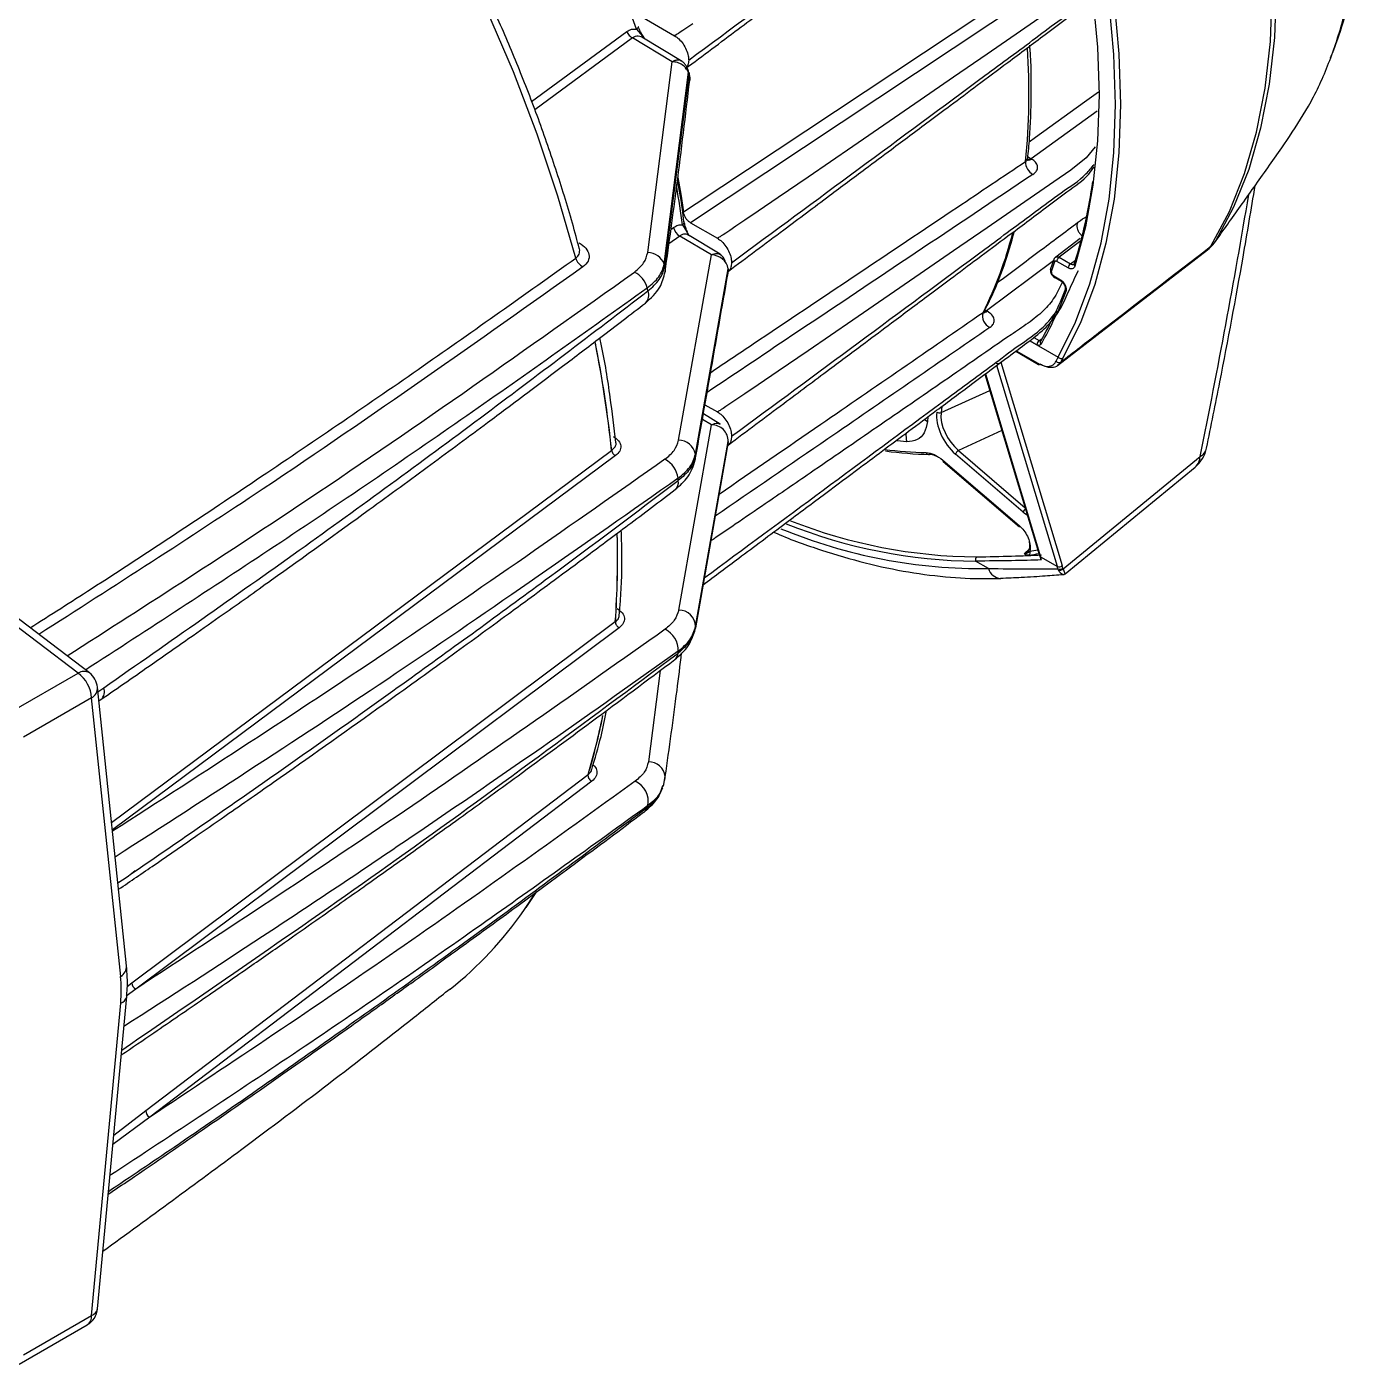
# Model space of a CAD drawing. Extents: x 16.5 to 113.1, y 4.4 to 84.5.
# Drawn here: x 85.992 to 90.015, y 65.292 to 69.318 of the extents above; entities that cross this region are included whole.
import ezdxf

# ---------------------------------------------------------------- set-up
doc = ezdxf.new("R2010")
doc.units = 0
doc.header["$MEASUREMENT"] = 0
doc.layers.add('OBJECT', color=7, linetype='CONTINUOUS')

msp = doc.modelspace()

# ---------------------------------------------------------------- linework, layer by layer
at = {"layer": 'OBJECT'}
for p, q in [((89.0076, 69.4033), (87.9896, 68.7278)), ((87.8337, 69.3532), (87.9419, 69.2907)), ((87.5114, 69.0928), (87.7984, 69.3031)), ((87.8158, 69.2837), (87.521, 69.0675)), ((87.9349, 69.2124), (87.8158, 69.2837)), ((87.8271, 69.3106), (87.8457, 69.2891)), ((87.8509, 69.282), (87.8416, 69.2872)), ((87.9647, 69.2132), (87.8436, 69.2866)), ((87.852, 69.2815), (87.8475, 69.2891)), ((87.8612, 68.638), (87.9349, 69.2124)), ((87.9108, 68.603), (87.9838, 69.1804)), ((87.9126, 68.5956), (87.9857, 69.1738)), ((89.214, 69.0639), (89.0149, 68.9205)), ((89.7698, 68.9536), (89.7932, 68.9872)), ((89.0149, 68.9205), (89.0167, 68.9194)), ((89.7377, 68.9079), (89.7697, 68.9536)), ((87.9656, 68.7216), (87.9789, 68.7003)), ((87.9896, 68.7278), (88.071, 68.6809)), ((87.9578, 68.6875), (87.925, 68.664)), ((87.9309, 68.7075), (87.939, 68.7133)), ((88.0529, 68.6307), (87.9578, 68.6875)), ((88.0791, 68.6327), (87.9813, 68.6919)), ((87.9865, 68.6883), (87.9828, 68.6906)), ((89.1627, 68.6807), (89.0893, 68.6244)), ((89.5688, 68.6699), (89.5779, 68.6827)), ((89.576, 68.6799), (89.5779, 68.6827)), ((89.0949, 68.2982), (89.5463, 68.6461)), ((89.1647, 68.6735), (89.0997, 68.6236)), ((89.5668, 68.667), (89.5688, 68.6699)), ((87.954, 68.0734), (88.0529, 68.6307)), ((89.0821, 68.6131), (88.881, 68.4624)), ((89.0835, 68.617), (89.0724, 68.5863)), ((89.0859, 68.6097), (89.0762, 68.5827)), ((89.1267, 68.5917), (89.0927, 68.6114)), ((89.0997, 68.6236), (89.1337, 68.604)), ((89.1337, 68.604), (89.1483, 68.6149)), ((88.0048, 68.0309), (88.1036, 68.589)), ((88.1037, 68.5884), (88.0052, 68.026)), ((89.083, 68.568), (89.1031, 68.5563)), ((89.0845, 68.5637), (89.1052, 68.5518)), ((88.877, 68.4645), (88.881, 68.4624)), ((88.881, 68.4624), (88.8829, 68.4613)), ((89.0111, 68.3726), (89.0967, 68.3232)), ((89.0323, 68.3606), (89.0112, 68.3727)), ((89.0228, 68.3823), (89.0392, 68.3728)), ((89.0392, 68.3728), (89.048, 68.3796)), ((88.9687, 68.3409), (89.0375, 68.3012)), ((88.9704, 68.3422), (89.0355, 68.3046)), ((89.09, 68.3108), (89.0967, 68.3232)), ((89.111, 68.3206), (89.1042, 68.3084)), ((89.094, 67.6935), (88.9115, 68.2982)), ((88.9238, 68.3076), (89.1083, 67.6959)), ((88.8762, 68.2718), (89.0407, 67.7265)), ((88.8777, 68.2729), (89.0437, 67.7225)), ((88.7442, 68.1562), (88.8909, 68.223)), ((88.0335, 68.1799), (88.071, 68.1583)), ((88.7463, 68.1748), (88.7442, 68.1562)), ((87.9544, 67.5619), (88.053, 68.1194)), ((88.053, 68.1194), (88.0257, 68.1357)), ((88.0791, 68.1214), (88.0286, 68.1521)), ((88.0794, 68.1209), (88.0784, 68.1219)), ((88.7047, 68.1437), (88.7031, 68.1291)), ((88.9274, 68.1021), (88.7961, 68.0423)), ((86.2477, 66.9229), (87.7526, 68.0425)), ((88.1036, 68.0687), (88.0048, 67.5082)), ((88.0052, 67.5126), (88.1037, 68.0693)), ((88.6411, 68.0684), (88.6115, 68.0708)), ((88.7961, 68.0423), (88.9974, 67.87)), ((87.7641, 68.0266), (86.2501, 66.9002)), ((88.7497, 68.0129), (88.9796, 67.8161)), ((88.7502, 68.0093), (88.9801, 67.8126)), ((88.9915, 67.8568), (88.7876, 68.0314)), ((89.1111, 67.686), (89.5237, 68.0241)), ((89.1174, 67.6712), (89.5088, 67.9923)), ((88.995, 67.7322), (89.0096, 67.7454)), ((89.0437, 67.7225), (89.094, 67.6935)), ((88.8869, 67.6869), (88.848, 67.7093)), ((89.0973, 67.6831), (89.096, 67.6862)), ((89.1104, 67.6884), (89.1111, 67.686)), ((86.1468, 67.3717), (85.8146, 67.6238)), ((86.1808, 67.3728), (85.8446, 67.628)), ((86.3085, 66.4395), (87.7636, 67.5272)), ((87.7636, 67.5272), (87.7635, 67.5262)), ((87.7637, 67.5264), (87.7638, 67.5273)), ((87.7752, 67.5088), (86.32, 66.4213)), ((85.9416, 67.2532), (86.1468, 67.3717)), ((87.8985, 67.38), (87.863, 67.1053)), ((86.2928, 66.4913), (86.2051, 67.3296)), ((86.2066, 67.3158), (86.224, 67.328)), ((86.1872, 67.2975), (85.982, 67.1791)), ((86.2749, 66.4593), (86.1872, 67.2975)), ((86.2095, 67.2883), (86.2153, 67.2924)), ((86.351, 66.0556), (87.6818, 67.0674)), ((87.6818, 67.0674), (87.6813, 67.0641)), ((87.6814, 67.0642), (87.682, 67.0675)), ((87.693, 67.0467), (86.3622, 66.0354)), ((87.906, 67.0287), (87.9081, 67.0346)), ((87.9082, 67.0322), (87.9141, 67.0608)), ((86.3187, 66.7767), (86.3085, 66.7686)), ((87.4879, 66.6574), (87.521, 66.7075)), ((87.4948, 66.6665), (87.5275, 66.7145)), ((86.2944, 66.4289), (86.3085, 66.4395)), ((86.2052, 65.4587), (86.2929, 66.3983)), ((86.32, 66.4213), (86.2909, 66.4)), ((86.1872, 65.439), (86.2749, 66.3786)), ((86.3622, 66.0354), (86.2514, 65.9533)), ((86.254, 65.9812), (86.351, 66.0556)), ((85.982, 65.3205), (86.1872, 65.439)), ((85.969, 65.2919), (86.1742, 65.4104))]:
    msp.add_line(p, q, dxfattribs=at)
at = {"layer": 'OBJECT', "flags": 128}
for points in [[(87.6446, 68.6213), (87.5909, 68.8077), (87.5282, 68.9947), (87.4567, 69.1816), (87.3768, 69.3673), (87.2888, 69.551), (87.1932, 69.732), (87.0904, 69.9093), (86.9809, 70.0821), (86.8652, 70.2496), (86.7438, 70.411), (86.6173, 70.5657), (86.4862, 70.7128), (86.3513, 70.8517), (86.2131, 70.9817), (86.0722, 71.1023), (85.9294, 71.2128), (85.7852, 71.3128)], [(87.8271, 69.3106), (87.7662, 69.4793), (87.6962, 69.6471), (87.6177, 69.8131), (87.5311, 69.9762), (87.437, 70.1352), (87.336, 70.2893), (87.2287, 70.4375), (87.1159, 70.5787), (86.9981, 70.7122), (86.8762, 70.837), (86.751, 70.9524), (86.6231, 71.0576), (86.4936, 71.1521)], [(89.5563, 68.6568), (89.6118, 68.7612), (89.6577, 68.8758), (89.6937, 68.9999), (89.7196, 69.1327), (89.7352, 69.2733), (89.7404, 69.4209), (89.7352, 69.5745), (89.7196, 69.7332), (89.6937, 69.8958), (89.6577, 70.0615), (89.6118, 70.2291), (89.5563, 70.3975)], [(89.5688, 70.4066), (89.6241, 70.2385), (89.6699, 70.0713), (89.7058, 69.9061), (89.7316, 69.7438), (89.7472, 69.5855), (89.7524, 69.4323), (89.7472, 69.285), (89.7316, 69.1447), (89.7058, 69.0122), (89.6699, 68.8884), (89.6241, 68.7741), (89.5688, 68.6699)], [(89.111, 70.0474), (89.1633, 69.881), (89.2065, 69.7157), (89.2404, 69.5524), (89.2647, 69.3921), (89.2794, 69.2356), (89.2843, 69.0839), (89.2794, 68.9379), (89.2647, 68.7984), (89.2404, 68.6661), (89.2065, 68.542), (89.1633, 68.4266), (89.111, 68.3206)], [(89.0967, 68.3232), (89.1488, 68.4288), (89.1919, 68.5437), (89.2256, 68.6673), (89.2499, 68.799), (89.2645, 68.938), (89.2693, 69.0834), (89.2645, 69.2345), (89.2499, 69.3903), (89.2256, 69.55), (89.1919, 69.7126), (89.1488, 69.8772), (89.0967, 70.0429)], [(89.1471, 69.7106), (89.1786, 69.556), (89.2013, 69.4041), (89.2149, 69.2559), (89.2195, 69.1122), (89.2149, 68.9737), (89.2013, 68.8412), (89.1786, 68.7155), (89.1471, 68.5973)], [(87.9687, 68.7601), (88.0073, 68.7858), (88.1619, 68.8883), (88.7801, 69.2986), (88.9853, 69.4347)], [(89.0838, 69.3738), (88.8824, 69.2349), (88.7816, 69.1655), (88.6808, 69.0961), (88.4788, 68.9574), (88.3439, 68.865), (88.2538, 68.8034), (88.1935, 68.7624), (88.1531, 68.7351), (88.1262, 68.7169), (88.1081, 68.7048), (88.096, 68.6967), (88.0878, 68.6914), (88.0824, 68.6878), (88.0787, 68.6855), (88.0762, 68.6839), (88.0746, 68.6828), (88.0734, 68.6822), (88.0727, 68.6817), (88.0721, 68.6814), (88.0718, 68.6812), (88.0715, 68.6811), (88.0714, 68.681), (88.0712, 68.6809), (88.0712, 68.6809), (88.0711, 68.6809), (88.0711, 68.6809), (88.071, 68.6809), (88.071, 68.6809), (88.071, 68.6809), (88.071, 68.6809), (88.071, 68.6809), (88.071, 68.6809)], [(87.9971, 69.3267), (87.9791, 69.3146), (87.9669, 69.3066), (87.9588, 69.3012), (87.9534, 69.2976), (87.9497, 69.2953), (87.9472, 69.2937), (87.9455, 69.2927), (87.9444, 69.292), (87.9436, 69.2915), (87.9431, 69.2912), (87.9428, 69.291), (87.9425, 69.2909), (87.9423, 69.2908), (87.9422, 69.2908), (87.9421, 69.2907), (87.9421, 69.2907), (87.942, 69.2907), (87.942, 69.2907), (87.942, 69.2907), (87.942, 69.2907), (87.9419, 69.2907), (87.9419, 69.2907), (87.9419, 69.2907)], [(87.8271, 69.3106), (87.8296, 69.3124), (87.8315, 69.3141), (87.8326, 69.3157), (87.8329, 69.3171), (87.8327, 69.318)], [(87.8463, 69.2874), (87.8465, 69.2876), (87.8471, 69.2884), (87.8475, 69.2889), (87.8475, 69.2893), (87.8472, 69.2894), (87.8466, 69.2893), (87.8457, 69.2891)], [(87.9857, 69.1738), (87.9879, 69.164), (87.9877, 69.1565)], [(89.0095, 68.9715), (89.0286, 68.9852), (89.1757, 69.0913), (89.2174, 69.1214)], [(89.2076, 68.9562), (89.1804, 68.9235), (89.1347, 68.8863), (89.0838, 68.8512), (88.8824, 68.7123), (88.7816, 68.6429), (88.6808, 68.5735), (88.4788, 68.4348), (88.3439, 68.3424), (88.2538, 68.2808), (88.1935, 68.2398), (88.1531, 68.2125), (88.1262, 68.1943), (88.1081, 68.1822), (88.096, 68.1742), (88.0878, 68.1688), (88.0824, 68.1652), (88.0787, 68.1629), (88.0762, 68.1613), (88.0746, 68.1603), (88.0734, 68.1596), (88.0727, 68.1591), (88.0721, 68.1588), (88.0718, 68.1586), (88.0715, 68.1585), (88.0714, 68.1584), (88.0712, 68.1584), (88.0712, 68.1583), (88.0711, 68.1583), (88.0711, 68.1583), (88.071, 68.1583), (88.071, 68.1583), (88.071, 68.1583), (88.071, 68.1583), (88.071, 68.1583), (88.071, 68.1583)], [(89.0053, 68.9269), (89.0099, 68.9232), (89.0149, 68.9205)], [(87.952, 68.8638), (87.9605, 68.8139), (87.9687, 68.7601)], [(87.9793, 68.7025), (87.9793, 68.7025), (87.9797, 68.7022), (87.9798, 68.7017), (87.9795, 68.7011), (87.9789, 68.7003)], [(89.5464, 68.6459), (89.5509, 68.6499), (89.5563, 68.6568)], [(89.0895, 68.6241), (89.0915, 68.6251), (89.0961, 68.625), (89.0997, 68.6236), (89.0997, 68.6236), (89.0997, 68.6236)], [(87.9126, 68.5956), (87.9141, 68.586), (87.9136, 68.5795)], [(88.1029, 68.5756), (88.1036, 68.5796), (88.1037, 68.5884)], [(88.881, 68.4624), (88.8769, 68.4606), (88.8746, 68.46)], [(89.0449, 68.3731), (89.0439, 68.3721), (89.0436, 68.3716)], [(88.6948, 68.1367), (88.6965, 68.1348), (88.7031, 68.1291)], [(88.0042, 68.0137), (88.0049, 68.0173), (88.0052, 68.026)], [(87.9126, 67.0499), (87.9141, 67.0594), (87.9141, 67.0608)], [(87.8489, 66.9534), (87.85, 66.954), (87.8521, 66.9555)]]:
    msp.add_lwpolyline(points, dxfattribs=at)
at = {"layer": 'OBJECT'}
for centre, radius, start, end in [((87.8571, 69.2919), 0.0117, 193.7339, 227.0097), ((87.0032, 69.1172), 2.0055, 354.1233, 3.8848), ((89.0065, 68.9327), 0.0149, 245.3616, 304.6046), ((89.0078, 68.933), 0.0162, 260.3689, 303.2146), ((89.0395, 68.9101), 0.0414, 177.5426, 242.8478), ((87.6681, 69.0628), 1.5471, 342.871, 352.1759), ((85.1474, 68.3494), 2.8427, 7.5223, 9.8241), ((87.9616, 68.7298), 0.00909, 295.7097, 12.7949), ((87.9739, 68.7191), 0.0354, 189.3969, 242.9448), ((87.9954, 68.7022), 0.0166, 186.5352, 224.0544), ((87.8265, 68.9829), 1.1687, 333.2817, 345.8509), ((87.8602, 68.584), 0.0541, 20.6557, 89.0031), ((89.4854, 68.7252), 0.1, 307.6637, 324.4385), ((89.5177, 68.7058), 0.0624, 308.2625, 324.9056), ((87.686, 68.6334), 0.0431, 196.2698, 242.7063), ((83.6201, 67.5761), 4.4119, 13.3602, 13.4601), ((88.052, 68.5779), 0.0528, 12.157, 88.9978), ((89.142, 68.591), 0.0154, 122.6, 177.3981), ((89.1514, 68.6027), 0.0069, 164.2854, 231.9829), ((89.15, 68.6026), 0.00564, 126.9307, 159.5003), ((87.7868, 68.5122), 0.0753, 14.8153, 62.7735), ((87.832, 68.5095), 0.0324, 313.0479, 23.4168), ((83.6519, 67.5365), 4.3238, 13.1798, 13.3033), ((88.086, 68.9263), 1.1071, 330.0215, 338.9959), ((88.0819, 68.9178), 1.1119, 330.0218, 338.9957), ((89.108, 68.5558), 0.0049, 173.5774, 236.3417), ((89.1246, 68.5249), 0.0073, 162.9639, 229.6166), ((88.9063, 68.4469), 0.0375, 163.519, 246.0419), ((88.8741, 68.4747), 0.016, 258.494, 303.3921), ((84.0875, 67.6511), 3.6859, 6.0952, 11.224), ((84.1177, 67.6558), 3.6556, 6.0744, 11.2123), ((89.0477, 68.3599), 0.0154, 123.2313, 177.3463), ((89.0506, 68.3679), 0.00796, 152.3994, 225.1255), ((89.1053, 68.33), 0.0109, 218.1698, 300.9364), ((88.9152, 68.3148), 0.0112, 239.0424, 320.0405), ((89.0399, 68.3049), 0.00443, 183.221, 236.8561), ((89.0396, 68.3058), 0.00508, 245.8462, 306.7991), ((89.0984, 68.3175), 0.0108, 218.8045, 302.436), ((88.739, 68.1694), 0.0142, 236.0646, 291.5963), ((88.0535, 68.0692), 0.0502, 0.0752, 90.5879), ((88.702, 68.0871), 0.0637, 172.982, 197.0419), ((87.9532, 68.0208), 0.0526, 11.0165, 89.0803), ((88.7273, 69.2101), 1.1746, 262.4942, 268.6412), ((88.7368, 69.2112), 1.1813, 262.2273, 268.6389), ((88.7066, 68.0372), 0.00726, 191.6248, 287.1269), ((88.8067, 68.0253), 0.02, 121.9655, 162.3293), ((89.4454, 68.0693), 0.1, 309.3635, 348.4614), ((89.5062, 68.0581), 0.0382, 297.1653, 346.6531), ((87.8791, 67.9497), 0.074, 6.7451, 62.8896), ((84.304, 67.7173), 3.714, 4.7682, 4.8435), ((88.7528, 68.0116), 0.0034, 157.5871, 220.7625), ((89.4796, 68.0249), 0.044, 311.8102, 358.9845), ((84.5241, 67.6705), 3.4405, 4.6882, 4.7992), ((87.9243, 67.9463), 0.0294, 311.524, 10.6749), ((89.0107, 67.8506), 0.0202, 127.6615, 162.1975), ((88.8658, 69.265), 1.5783, 247.5048, 270.7665), ((88.8609, 69.2787), 1.5695, 248.1999, 269.5301), ((88.8635, 69.2824), 1.5605, 248.4567, 269.5419), ((88.9827, 67.8148), 0.0034, 157.587, 220.7612), ((85.0342, 67.7178), 2.7361, 356.0045, 1.4897), ((85.0352, 67.7179), 2.7353, 356.0042, 1.454), ((88.8588, 67.7134), 0.0115, 132.243, 200.7932), ((89.0018, 67.7348), 0.0109, 313.0527, 25.1075), ((88.8407, 68.7755), 1.0621, 279.1328, 280.7613), ((88.8442, 68.7818), 1.0557, 279.1294, 280.4422), ((89.0477, 67.7287), 0.00742, 197.1726, 237.0494), ((88.9257, 67.6974), 0.0402, 195.2445, 266.6458), ((89.0997, 67.7031), 0.0112, 239.0439, 320.0353), ((89.1018, 67.6959), 0.0113, 238.7257, 318.997), ((89.1025, 67.693), 0.0111, 242.1066, 321.0488), ((87.9547, 67.5114), 0.0505, 1.3437, 90.3513), ((87.7722, 67.516), 0.0141, 126.8632, 127.813), ((85.2531, 67.7667), 2.7638, 354.6346, 354.7261), ((87.8819, 67.4401), 0.0712, 358.5685, 63.8072), ((87.9271, 67.4332), 0.0255, 308.934, 358.0243), ((85.4338, 67.6665), 2.5297, 354.6882, 354.8249), ((86.1647, 67.3457), 0.0316, 59.4337, 124.5055), ((86.0902, 67.2928), 0.0971, 2.8012, 54.3106), ((86.143, 67.3231), 0.0625, 5.9728, 52.7998), ((86.1697, 67.3284), 0.0355, 299.558, 1.843), ((86.1946, 67.3164), 0.0316, 310.669, 21.6219), ((85.8606, 67.6161), 1.902, 343.2306, 348.7258), ((85.8682, 67.6144), 1.8945, 343.2197, 348.7252), ((87.687, 67.0609), 0.0083, 127.4868, 129.1317), ((87.8629, 67.0536), 0.0517, 7.9696, 89.8524), ((87.7958, 66.9854), 0.0671, 349.4759, 65.6466), ((87.8374, 66.9737), 0.0234, 309.0908, 342.2524), ((86.1798, 67.5129), 1.7665, 341.9827, 342.208), ((86.5853, 67.2809), 1.0971, 308.396, 325.3651), ((86.2574, 66.4901), 0.0355, 299.558, 1.843), ((86.3287, 66.4396), 0.0202, 180.3365, 244.6847), ((86.267, 66.4039), 0.0265, 287.3045, 347.7588), ((86.37, 66.0529), 0.0192, 171.867, 246.2563), ((86.143, 65.4645), 0.0625, 299.9973, 354.667), ((86.1793, 65.4643), 0.0265, 287.3045, 347.7588), ((86.1571, 65.4354), 0.0303, 304.4067, 6.9048)]:
    msp.add_arc(centre, radius, start, end, dxfattribs=at)
for centre, major_axis, ratio, start_param, end_param in [((79.1078, 61.9059), (8.6282, 14.9683), 0.435073, 5.365782, 5.422118), ((88.8053, 68.1044), (-0.0533, 0.0909), 0.577768, 0.656907, 2.109637), ((88.8124, 68.1085), (-0.0493, 0.0817), 0.585518, 0.648802, 2.101532), ((89.0086, 67.9304), (-0.0533, 0.0915), 0.573148, 2.117035, 2.289204), ((88.7417, 67.3625), (0.2497, 0.4332), 0.432227, 5.858763, 5.89466), ((88.7919, 67.3335), (0.2497, 0.4332), 0.432227, 5.867612, 5.89466), ((88.7998, 67.3289), (0.2547, 0.4418), 0.435073, 5.867615, 5.894663), ((85.9667, 66.241), (0.2198, 0.3789), 0.577378, 5.387008, 5.613345)]:
    msp.add_ellipse(centre, major_axis=major_axis, ratio=ratio, start_param=start_param, end_param=end_param, dxfattribs=at)
for points, knots in [([(89.9162, 69.2238), (89.9249, 69.2456), (89.9483, 69.3044), (89.9757, 69.4081), (89.9993, 69.5333), (90.0126, 69.6646), (90.0158, 69.8006), (90.0088, 69.9401), (89.9916, 70.0821), (89.9646, 70.2264), (89.9282, 70.3727), (89.882, 70.5204), (89.8382, 70.6419), (89.8069, 70.7135), (89.797, 70.7359)], [0, 0, 0, 0, 0.053089, 0.143091, 0.233573, 0.324332, 0.41514, 0.505842, 0.595843, 0.685842, 0.776358, 0.867239, 0.958324, 1, 1, 1, 1]), ([(89.7928, 68.9875), (89.8152, 69.0216), (89.8613, 69.0921), (89.9164, 69.2156), (89.9606, 69.3535), (89.9894, 69.4978), (90.0042, 69.6441), (90.0067, 69.7916), (89.997, 69.9458), (89.969, 70.1498), (89.9195, 70.3565), (89.8521, 70.5613), (89.8098, 70.6648), (89.7887, 70.7166)], [0, 0, 0, 0, 0.083892, 0.173132, 0.26551, 0.357887, 0.439459, 0.521031, 0.604959, 0.688888, 0.842418, 0.921209, 1, 1, 1, 1]), ([(87.9739, 69.1911), (88.0271, 69.2308), (88.127, 69.3054), (88.2669, 69.4099), (88.3869, 69.4996), (88.487, 69.5744), (88.5694, 69.6359), (88.6463, 69.6933), (88.7314, 69.7569), (88.8358, 69.8351), (88.9306, 69.9052), (89.0069, 69.9635), (89.047, 69.9908), (89.0606, 70.008), (89.0617, 70.0093)], [0, 0, 0, 0, 0.146577, 0.274878, 0.38491, 0.476675, 0.550177, 0.611331, 0.687857, 0.783296, 0.897659, 0.945427, 0.995701, 1, 1, 1, 1]), ([(87.9844, 69.2172), (88.2389, 69.405), (88.5188, 69.6116), (88.8233, 69.8373), (88.9003, 69.8934), (88.9738, 69.9507), (89.0362, 69.9886), (89.0566, 70.0134), (89.0594, 70.0168)], [0, 0, 0, 0, 0.706525, 0.777178, 0.84783, 0.918483, 0.989074, 1, 1, 1, 1]), ([(87.6545, 68.6515), (87.6516, 68.6631), (87.6351, 68.7285), (87.5983, 68.8483), (87.5442, 69.0094), (87.4842, 69.1674), (87.4199, 69.3209), (87.358, 69.4559), (87.3, 69.5737), (87.2388, 69.6917), (87.1925, 69.7737), (87.1649, 69.8224)], [0, 0, 0, 0, 0.029452, 0.16668, 0.302733, 0.436694, 0.566311, 0.692657, 0.782437, 0.870863, 1, 1, 1, 1]), ([(88.1029, 68.5812), (88.1587, 68.6229), (88.2604, 68.6989), (88.3982, 68.8018), (88.5062, 68.8825), (88.5868, 68.9427), (88.6508, 68.9905), (88.71, 69.0347), (88.7776, 69.0852), (88.8564, 69.1441), (88.9514, 69.2152), (89.042, 69.2822), (89.1225, 69.344), (89.179, 69.3817), (89.1977, 69.4086), (89.2022, 69.4151)], [0, 0, 0, 0, 0.1509854, 0.275193, 0.3726247, 0.4432829, 0.4933937, 0.5460138, 0.6033056, 0.6760517, 0.758898, 0.8602512, 0.9179929, 0.9802708, 1, 1, 1, 1]), ([(88.1134, 68.6074), (88.3678, 68.7952), (88.6478, 69.0018), (88.9524, 69.2274), (89.0293, 69.2836), (89.1031, 69.3408), (89.169, 69.382), (89.1919, 69.4106), (89.1974, 69.4175)], [0, 0, 0, 0, 0.6984125, 0.7682536, 0.8380948, 0.9079363, 0.9777167, 1, 1, 1, 1]), ([(87.7984, 69.3031), (87.803, 69.3058), (87.8121, 69.3113), (87.8221, 69.3108), (87.8271, 69.3106)], [0, 0, 0, 0, 0.499406, 1, 1, 1, 1]), ([(87.7984, 69.3031), (87.7993, 69.3011), (87.8011, 69.297), (87.8053, 69.2914), (87.8104, 69.2866), (87.814, 69.2846), (87.8158, 69.2837)], [0, 0, 0, 0, 0.245198, 0.500042, 0.75487, 1, 1, 1, 1]), ([(87.8416, 69.2872), (87.8386, 69.2881), (87.8326, 69.2899), (87.8235, 69.2887), (87.8184, 69.2853), (87.8158, 69.2837)], [0, 0, 0, 0, 0.323982, 0.662193, 1, 1, 1, 1]), ([(87.8475, 69.2891), (87.8448, 69.2934), (87.8389, 69.3026), (87.835, 69.3123), (87.8329, 69.3174)], [0, 0, 0, 0, 0.46906, 1, 1, 1, 1]), ([(87.9419, 69.2907), (87.9463, 69.2877), (87.9555, 69.2814), (87.9681, 69.2663), (87.9779, 69.2485), (87.9835, 69.2313), (87.9841, 69.2214), (87.9844, 69.2172)], [0, 0, 0, 0, 0.19834, 0.412973, 0.627088, 0.843128, 1, 1, 1, 1]), ([(89.0048, 68.9208), (89.0068, 68.9408), (89.0132, 69.0032), (89.0166, 69.1126), (89.0154, 69.2072), (89.0113, 69.258), (89.011, 69.2619)], [0, 0, 0, 0, 0.185167, 0.576373, 0.967638, 1, 1, 1, 1]), ([(87.9349, 69.2124), (87.935, 69.2124), (87.935, 69.2125), (87.9351, 69.2125), (87.9354, 69.2127), (87.9367, 69.2134), (87.9414, 69.216), (87.9504, 69.2184), (87.9586, 69.2185), (87.9614, 69.2151), (87.9615, 69.2151)], [0, 0, 0, 0, 0.001159, 0.003236, 0.010167, 0.03511, 0.129295, 0.493801, 0.989532, 1, 1, 1, 1]), ([(87.9838, 69.1804), (87.9818, 69.1845), (87.9776, 69.193), (87.9658, 69.2031), (87.9511, 69.2103), (87.9402, 69.2117), (87.9349, 69.2124)], [0, 0, 0, 0, 0.243823, 0.5, 0.756179, 1, 1, 1, 1]), ([(87.9877, 69.1565), (87.9878, 69.1581), (87.988, 69.1611), (87.9873, 69.1672), (87.9861, 69.1744), (87.9842, 69.1829), (87.9811, 69.1922), (87.9764, 69.2012), (87.97, 69.2092), (87.9642, 69.2133), (87.9614, 69.2153)], [0, 0, 0, 0, 0.107854, 0.205995, 0.30652, 0.419377, 0.550987, 0.698379, 0.851467, 1, 1, 1, 1]), ([(87.9844, 69.2172), (87.9841, 69.2122), (87.9836, 69.2039), (87.9798, 69.1988), (87.9783, 69.1968)], [0, 0, 0, 0, 0.602912, 1, 1, 1, 1]), ([(87.9838, 69.1804), (87.9839, 69.1807), (87.9839, 69.1811), (87.9841, 69.1812), (87.9843, 69.1811), (87.9845, 69.1808), (87.9848, 69.1804), (87.985, 69.1797), (87.9852, 69.1788), (87.9855, 69.1775), (87.9857, 69.1761), (87.9858, 69.1748), (87.9857, 69.1741), (87.9857, 69.1738)], [0, 0, 0, 0, 0.133104, 0.191567, 0.248259, 0.311452, 0.370761, 0.432305, 0.501531, 0.620748, 0.7521, 0.8756, 1, 1, 1, 1]), ([(87.9136, 68.5795), (87.9256, 68.6665), (87.9521, 68.8587), (87.9751, 69.0512), (87.9877, 69.1565)], [0, 0, 0, 0, 0.452455, 1, 1, 1, 1]), ([(88.9981, 68.9118), (88.9989, 68.9124), (89.0017, 68.9143), (89.0045, 68.9174), (89.0045, 68.9199), (89.0045, 68.9208)], [0, 0, 0, 0, 0.196968, 0.728963, 1, 1, 1, 1]), ([(89.0057, 68.9156), (89.0057, 68.9155), (89.0058, 68.9153), (89.0045, 68.919), (89.005, 68.9203), (89.005, 68.9205)], [0, 0, 0, 0, 0.270743, 0.87393, 1, 1, 1, 1]), ([(89.0206, 68.8732), (89.0221, 68.8743), (89.0278, 68.8785), (89.034, 68.887), (89.0352, 68.8987), (89.0297, 68.9103), (89.021, 68.9164), (89.0167, 68.9194)], [0, 0, 0, 0, 0.084541, 0.312072, 0.541034, 0.770526, 1, 1, 1, 1]), ([(88.0507, 68.2774), (88.0932, 68.3059), (88.3409, 68.4717), (88.6567, 68.6832), (88.9299, 68.8662), (88.9981, 68.9118)], [0, 0, 0, 0, 0.134719, 0.784097, 1, 1, 1, 1]), ([(88.1029, 68.0587), (88.1588, 68.1004), (88.2606, 68.1764), (88.3984, 68.2794), (88.5065, 68.3601), (88.5872, 68.4204), (88.6513, 68.4683), (88.7105, 68.5125), (88.7781, 68.563), (88.857, 68.6219), (88.9521, 68.6931), (89.0427, 68.7602), (89.1234, 68.822), (89.1808, 68.8607), (89.1999, 68.8887), (89.205, 68.8962)], [0, 0, 0, 0, 0.150522, 0.274348, 0.371481, 0.441921, 0.491878, 0.544337, 0.601453, 0.673975, 0.756567, 0.857609, 0.915172, 0.977252, 1, 1, 1, 1]), ([(88.1134, 68.0848), (88.3678, 68.2726), (88.6477, 68.4792), (88.9524, 68.7049), (89.0292, 68.761), (89.1034, 68.8181), (89.1721, 68.8619), (89.1969, 68.8935), (89.2046, 68.9033)], [0, 0, 0, 0, 0.692082, 0.76129, 0.830498, 0.899706, 0.968854, 1, 1, 1, 1]), ([(89.5779, 68.6827), (89.6036, 68.7188), (89.6572, 68.7938), (89.7102, 68.8689), (89.7377, 68.9079)], [0, 0, 0, 0, 0.480478, 1, 1, 1, 1]), ([(87.9701, 68.7306), (87.9687, 68.7432), (87.9641, 68.7841), (87.9562, 68.8263), (87.9507, 68.8554)], [0, 0, 0, 0, 0.308302, 1, 1, 1, 1]), ([(89.0206, 68.8732), (88.7845, 68.7152), (88.4577, 68.4965), (88.1308, 68.2778), (88.04, 68.2171)], [0, 0, 0, 0, 0.722434, 1, 1, 1, 1]), ([(89.5434, 68.0493), (89.5567, 68.1158), (89.5956, 68.3088), (89.6451, 68.5729), (89.6776, 68.7681), (89.6896, 68.8399)], [0, 0, 0, 0, 0.2495103, 0.7239498, 1, 1, 1, 1]), ([(87.9896, 68.7278), (87.9872, 68.7295), (87.9824, 68.7328), (87.976, 68.7407), (87.9712, 68.7498), (87.9692, 68.7564), (87.9687, 68.7597), (87.9687, 68.7601)], [0, 0, 0, 0, 0.242891, 0.4858, 0.728124, 0.969548, 1, 1, 1, 1]), ([(87.939, 68.7133), (87.9435, 68.7161), (87.9525, 68.7216), (87.9612, 68.7216), (87.9656, 68.7216)], [0, 0, 0, 0, 0.500461, 1, 1, 1, 1]), ([(87.9796, 68.7024), (87.9777, 68.7069), (87.9737, 68.7165), (87.9719, 68.7255), (87.9709, 68.7303)], [0, 0, 0, 0, 0.471731, 1, 1, 1, 1]), ([(88.9123, 68.5464), (88.9547, 68.5781), (89.0359, 68.639), (89.117, 68.6998), (89.1557, 68.7289)], [0, 0, 0, 0, 0.522103, 1, 1, 1, 1]), ([(89.1557, 68.7289), (89.1556, 68.7287), (89.1547, 68.7274), (89.1532, 68.7235), (89.1526, 68.7163), (89.1546, 68.7071), (89.1592, 68.6982), (89.165, 68.691), (89.1693, 68.6882), (89.171, 68.687)], [0, 0, 0, 0, 0.019288, 0.128091, 0.315948, 0.503758, 0.691533, 0.879313, 1, 1, 1, 1]), ([(89.1557, 68.7289), (89.1564, 68.7295), (89.1656, 68.7361), (89.1739, 68.7416), (89.1816, 68.7466)], [0, 0, 0, 0, 0.078233, 1, 1, 1, 1]), ([(87.9828, 68.6906), (87.9819, 68.6913), (87.9788, 68.6934), (87.9728, 68.6941), (87.9652, 68.6927), (87.9603, 68.6893), (87.9578, 68.6875)], [0, 0, 0, 0, 0.1307824, 0.4174996, 0.7043309, 1, 1, 1, 1]), ([(87.9789, 68.7003), (87.9806, 68.6977), (87.9828, 68.6946), (87.9837, 68.6905), (87.9839, 68.6899)], [0, 0, 0, 0, 0.836716, 1, 1, 1, 1]), ([(88.071, 68.6809), (88.0754, 68.6779), (88.0845, 68.6716), (88.0971, 68.6565), (88.107, 68.6387), (88.1125, 68.6214), (88.1131, 68.6115), (88.1134, 68.6074)], [0, 0, 0, 0, 0.19834, 0.412972, 0.627088, 0.843128, 1, 1, 1, 1]), ([(88.8748, 68.4624), (88.8806, 68.4737), (88.9026, 68.5168), (88.9347, 68.5954), (88.9552, 68.6677), (88.9651, 68.7027)], [0, 0, 0, 0, 0.15433, 0.590477, 1, 1, 1, 1]), ([(89.5668, 68.667), (89.5689, 68.67), (89.572, 68.6743), (89.5751, 68.6786), (89.576, 68.6799)], [0, 0, 0, 0, 0.7, 1, 1, 1, 1]), ([(87.6446, 68.6213), (87.6467, 68.6231), (87.6509, 68.6267), (87.6549, 68.6336), (87.6564, 68.6413), (87.6567, 68.6475), (87.6549, 68.6509), (87.6546, 68.6516)], [0, 0, 0, 0, 0.21956, 0.448219, 0.688005, 0.940641, 1, 1, 1, 1]), ([(87.655, 68.6669), (87.6623, 68.6617), (87.6768, 68.6513), (87.6859, 68.6318), (87.6841, 68.6116), (87.6722, 68.6006), (87.6662, 68.595)], [0, 0, 0, 0, 0.250172, 0.500067, 0.749913, 1, 1, 1, 1]), ([(87.8213, 68.5792), (87.8317, 68.588), (87.8526, 68.6058), (87.8583, 68.6273), (87.8612, 68.638)], [0, 0, 0, 0, 0.498504, 1, 1, 1, 1]), ([(89.1042, 68.3084), (89.1425, 68.3379), (89.2933, 68.454), (89.4439, 68.5702), (89.5563, 68.6568)], [0, 0, 0, 0, 0.2540305, 1, 1, 1, 1]), ([(86.0022, 67.5084), (86.0636, 67.5475), (86.2996, 67.6976), (86.6944, 67.9601), (87.1813, 68.2916), (87.492, 68.5127), (87.6446, 68.6213)], [0, 0, 0, 0, 0.108365, 0.415979, 0.713188, 1, 1, 1, 1]), ([(87.8596, 68.5315), (87.8727, 68.5423), (87.8992, 68.5643), (87.9069, 68.59), (87.9108, 68.603)], [0, 0, 0, 0, 0.493197, 1, 1, 1, 1]), ([(88.0529, 68.6307), (88.0557, 68.632), (88.0613, 68.6347), (88.069, 68.6358), (88.0754, 68.6346), (88.08, 68.6329), (88.0815, 68.6305), (88.0818, 68.6299)], [0, 0, 0, 0, 0.250691, 0.490461, 0.719288, 0.937165, 1, 1, 1, 1]), ([(88.0941, 68.6108), (88.094, 68.6111), (88.0931, 68.6164), (88.0885, 68.625), (88.082, 68.6302), (88.0786, 68.633)], [0, 0, 0, 0, 0.0259874, 0.4948767, 1, 1, 1, 1]), ([(88.1134, 68.6074), (88.1129, 68.6026), (88.112, 68.5927), (88.1076, 68.584), (88.1034, 68.582), (88.1027, 68.5817)], [0, 0, 0, 0, 0.434822, 0.905365, 1, 1, 1, 1]), ([(89.0884, 68.6235), (89.0874, 68.6227), (89.0856, 68.6214), (89.0844, 68.6191), (89.0837, 68.6177), (89.0836, 68.6172), (89.0835, 68.617), (89.0835, 68.6164), (89.0833, 68.616), (89.083, 68.6155)], [0, 0, 0, 0, 0.345922, 0.637255, 0.751336, 0.794073, 0.794311, 0.794364, 1, 1, 1, 1]), ([(89.0854, 68.6196), (89.0847, 68.6189), (89.0835, 68.6176), (89.083, 68.6149), (89.0837, 68.6121), (89.0852, 68.6105), (89.0859, 68.6097)], [0, 0, 0, 0, 0.250009, 0.500017, 0.749999, 1, 1, 1, 1]), ([(89.0927, 68.6114), (89.0919, 68.6117), (89.0902, 68.6125), (89.0881, 68.6123), (89.0866, 68.6113), (89.0861, 68.6101), (89.0859, 68.6097)], [0, 0, 0, 0, 0.272249, 0.544546, 0.815616, 1, 1, 1, 1]), ([(89.0872, 68.6224), (89.0874, 68.6227), (89.0879, 68.6236), (89.0888, 68.6239), (89.0895, 68.6241)], [0, 0, 0, 0, 0.322803, 1, 1, 1, 1]), ([(89.0997, 68.6236), (89.0988, 68.623), (89.097, 68.6216), (89.0946, 68.6184), (89.093, 68.6148), (89.0928, 68.6125), (89.0927, 68.6114)], [0, 0, 0, 0, 0.250025, 0.500018, 0.750012, 1, 1, 1, 1]), ([(89.1471, 68.5973), (89.1462, 68.5953), (89.1444, 68.5912), (89.139, 68.5886), (89.1329, 68.5887), (89.1286, 68.5908), (89.1267, 68.5917)], [0, 0, 0, 0, 0.26285, 0.525644, 0.789906, 1, 1, 1, 1]), ([(89.1337, 68.604), (89.1353, 68.6032), (89.1383, 68.6016), (89.1419, 68.6015), (89.1433, 68.6028), (89.1438, 68.6032)], [0, 0, 0, 0, 0.401587, 0.802893, 1, 1, 1, 1]), ([(89.1446, 68.6046), (89.1445, 68.6042), (89.1442, 68.6028), (89.144, 68.6029), (89.1439, 68.603)], [0, 0, 0, 0, 0.283244, 1, 1, 1, 1]), ([(87.6662, 68.595), (87.3491, 68.3703), (86.818, 67.994), (86.2553, 67.6336), (86.0286, 67.4883)], [0, 0, 0, 0, 0.597052, 1, 1, 1, 1]), ([(86.1134, 67.424), (86.3574, 67.5804), (86.9443, 67.9567), (87.4979, 68.3496), (87.8213, 68.5792)], [0, 0, 0, 0, 0.415874, 1, 1, 1, 1]), ([(87.8541, 68.4858), (87.8706, 68.5011), (87.9008, 68.529), (87.9096, 68.5638), (87.9136, 68.5795)], [0, 0, 0, 0, 0.547021, 1, 1, 1, 1]), ([(87.8618, 68.5224), (87.8747, 68.5336), (87.901, 68.5565), (87.9087, 68.5824), (87.9126, 68.5956)], [0, 0, 0, 0, 0.490951, 1, 1, 1, 1]), ([(88.0042, 68.0138), (88.0191, 68.0985), (88.0522, 68.2858), (88.0849, 68.4731), (88.1029, 68.5756)], [0, 0, 0, 0, 0.4524799, 1, 1, 1, 1]), ([(88.0276, 67.6379), (88.0634, 67.6646), (88.1462, 67.7265), (88.2693, 67.8184), (88.3903, 67.9088), (88.4912, 67.9842), (88.5743, 68.0463), (88.6518, 68.1042), (88.7376, 68.1683), (88.8432, 68.247), (88.9375, 68.3182), (89.0167, 68.3761), (89.0692, 68.4191), (89.1065, 68.4705), (89.13, 68.5268), (89.1481, 68.5649), (89.1573, 68.5843)], [0, 0, 0, 0, 0.0877849, 0.2030816, 0.3019583, 0.3844186, 0.4504657, 0.50542, 0.5741898, 0.659953, 0.7627209, 0.8056456, 0.8507673, 0.8981298, 0.9481016, 1, 1, 1, 1]), ([(88.1036, 68.589), (88.1036, 68.589), (88.1036, 68.5891), (88.1036, 68.5891), (88.1036, 68.5891), (88.1036, 68.5891), (88.1037, 68.5891), (88.1037, 68.589), (88.1037, 68.5889), (88.1037, 68.5888), (88.1037, 68.5887), (88.1037, 68.5886), (88.1037, 68.5885), (88.1037, 68.5884), (88.1037, 68.5884)], [0, 0, 0, 0, 0.156108, 0.22009, 0.277027, 0.329475, 0.381608, 0.436318, 0.497329, 0.61508, 0.669958, 0.725281, 0.84818, 1, 1, 1, 1]), ([(89.0739, 68.5903), (89.0739, 68.5903), (89.0739, 68.5903), (89.074, 68.5882), (89.0722, 68.5837), (89.074, 68.5768), (89.0772, 68.5702), (89.0822, 68.5649), (89.0857, 68.563), (89.0871, 68.5622)], [0, 0, 0, 0, 0.000037, 0.000054, 0.213403, 0.397913, 0.612842, 0.837098, 1, 1, 1, 1]), ([(89.0758, 68.5928), (89.0751, 68.5921), (89.0738, 68.5908), (89.0734, 68.5881), (89.0741, 68.5852), (89.0755, 68.5836), (89.0762, 68.5827)], [0, 0, 0, 0, 0.250016, 0.50001, 0.750007, 1, 1, 1, 1]), ([(89.0762, 68.5827), (89.076, 68.5819), (89.0757, 68.5804), (89.0761, 68.5774), (89.0772, 68.5743), (89.079, 68.5714), (89.0811, 68.5692), (89.0824, 68.5683), (89.083, 68.568)], [0, 0, 0, 0, 0.174441, 0.348913, 0.52336, 0.698862, 0.876003, 1, 1, 1, 1]), ([(89.085, 68.5634), (89.085, 68.5634), (89.0842, 68.5634), (89.0834, 68.5651), (89.0831, 68.567), (89.083, 68.568)], [0, 0, 0, 0, 0.000168, 0.50009, 1, 1, 1, 1]), ([(86.1686, 67.3821), (86.3593, 67.5058), (86.748, 67.7578), (87.3116, 68.1411), (87.6794, 68.4031), (87.8596, 68.5315)], [0, 0, 0, 0, 0.329449, 0.67145, 1, 1, 1, 1]), ([(86.224, 67.328), (86.4211, 67.4657), (86.8048, 67.7339), (87.3502, 68.1324), (87.6945, 68.3949), (87.8618, 68.5224)], [0, 0, 0, 0, 0.351668, 0.685, 1, 1, 1, 1]), ([(89.1101, 68.5515), (89.1028, 68.5353), (89.0888, 68.5045), (89.0534, 68.4618), (89.0065, 68.425), (88.9036, 68.3563), (88.7872, 68.2745), (88.6526, 68.182), (88.5182, 68.0895), (88.3723, 67.9893), (88.2299, 67.8918), (88.1348, 67.8268), (88.0801, 67.7896), (88.0554, 67.7728), (88.0509, 67.7698)], [0, 0, 0, 0, 0.0503051, 0.0958585, 0.1415489, 0.1873898, 0.3689689, 0.459758, 0.5505477, 0.7321263, 0.8532083, 0.9339917, 0.9878931, 1, 1, 1, 1]), ([(89.1031, 68.5563), (89.1051, 68.555), (89.1092, 68.5522), (89.1145, 68.5455), (89.1186, 68.5379), (89.1208, 68.5301), (89.1212, 68.5237), (89.1202, 68.5206), (89.1199, 68.5193)], [0, 0, 0, 0, 0.177833, 0.355695, 0.532854, 0.708594, 0.883006, 1, 1, 1, 1]), ([(89.1052, 68.5516), (89.1059, 68.5513), (89.1075, 68.5503), (89.1107, 68.5472), (89.114, 68.5427), (89.1167, 68.5373), (89.1179, 68.5323), (89.1181, 68.5287), (89.1177, 68.5271), (89.1176, 68.527), (89.1176, 68.527)], [0, 0, 0, 0, 0.0929178, 0.2401405, 0.398919, 0.5639646, 0.7260955, 0.8587332, 0.99708, 1, 1, 1, 1]), ([(86.2156, 67.2926), (86.2672, 67.3284), (86.3599, 67.3925), (86.4821, 67.4781), (86.577, 67.5449), (86.6556, 67.6005), (86.8029, 67.7053), (86.9879, 67.8385), (87.2042, 67.9967), (87.341, 68.098), (87.4411, 68.1726), (87.5163, 68.229), (87.6115, 68.3007), (87.7265, 68.3879), (87.8094, 68.4515), (87.8541, 68.4858)], [0, 0, 0, 0, 0.091687, 0.164513, 0.21848, 0.261783, 0.305977, 0.484377, 0.59811, 0.703052, 0.737317, 0.783983, 0.843316, 0.91532, 1, 1, 1, 1]), ([(88.0313, 67.6586), (88.27, 67.8349), (88.5342, 68.03), (88.8234, 68.244), (88.9001, 68.3002), (88.9747, 68.3571), (89.0506, 68.4072), (89.0801, 68.446), (89.093, 68.4629)], [0, 0, 0, 0, 0.663162, 0.733824, 0.804487, 0.875149, 0.94575, 1, 1, 1, 1]), ([(88.0758, 67.9109), (88.1779, 67.9811), (88.4431, 68.1631), (88.7077, 68.3454), (88.8704, 68.4575)], [0, 0, 0, 0, 0.385213, 1, 1, 1, 1]), ([(88.8751, 68.4623), (88.8751, 68.4623), (88.8751, 68.4612), (88.8732, 68.4596), (88.8712, 68.458), (88.8706, 68.4576), (88.8704, 68.4575)], [0, 0, 0, 0, 0.023299, 0.736266, 0.929179, 1, 1, 1, 1]), ([(88.8745, 68.4552), (88.8746, 68.4551), (88.875, 68.4546), (88.8729, 68.4593), (88.8764, 68.4637), (88.8756, 68.463), (88.8756, 68.463)], [0, 0, 0, 0, 0.106288, 0.504919, 0.999122, 1, 1, 1, 1]), ([(88.8911, 68.4126), (88.8914, 68.4129), (88.8961, 68.4161), (88.903, 68.424), (88.9049, 68.437), (88.8985, 68.4505), (88.8881, 68.4577), (88.8829, 68.4613)], [0, 0, 0, 0, 0.017764, 0.238768, 0.483249, 0.741845, 1, 1, 1, 1]), ([(88.8911, 68.4126), (88.7285, 68.3007), (88.4531, 68.111), (88.177, 67.9217), (88.064, 67.8442)], [0, 0, 0, 0, 0.590466, 1, 1, 1, 1]), ([(87.7649, 68.0665), (87.7597, 68.1116), (87.7484, 68.209), (87.7316, 68.3144), (87.7187, 68.3748), (87.7173, 68.3811)], [0, 0, 0, 0, 0.435746, 0.940844, 1, 1, 1, 1]), ([(89.045, 68.3623), (89.0442, 68.3612), (89.0424, 68.3591), (89.0384, 68.3583), (89.0348, 68.3592), (89.0327, 68.3603), (89.0323, 68.3606)], [0, 0, 0, 0, 0.303001, 0.605926, 0.910626, 1, 1, 1, 1]), ([(89.0392, 68.3728), (89.0399, 68.3723), (89.0414, 68.3715), (89.0431, 68.3714), (89.0438, 68.372), (89.044, 68.3722)], [0, 0, 0, 0, 0.4020588, 0.8044204, 1, 1, 1, 1]), ([(89.0355, 68.3046), (89.0426, 68.3012), (89.0568, 68.2944), (89.0745, 68.2953), (89.0849, 68.3024), (89.089, 68.3092), (89.09, 68.3108)], [0, 0, 0, 0, 0.301009, 0.601824, 0.907076, 1, 1, 1, 1]), ([(89.1042, 68.3084), (89.1002, 68.3033), (89.0922, 68.2931), (89.0729, 68.2902), (89.0554, 68.2949), (89.0449, 68.3005), (89.0426, 68.3017)], [0, 0, 0, 0, 0.302947, 0.605661, 0.913216, 1, 1, 1, 1]), ([(88.071, 68.1583), (88.0754, 68.1553), (88.0845, 68.149), (88.0971, 68.1339), (88.107, 68.1161), (88.1125, 68.0988), (88.1131, 68.089), (88.1134, 68.0848)], [0, 0, 0, 0, 0.198339, 0.412971, 0.627086, 0.843128, 1, 1, 1, 1]), ([(88.053, 68.1194), (88.0562, 68.121), (88.0624, 68.1239), (88.0706, 68.1244), (88.076, 68.1235), (88.0781, 68.1219), (88.0784, 68.1216)], [0, 0, 0, 0, 0.339459, 0.654461, 0.945008, 1, 1, 1, 1]), ([(88.7031, 68.1291), (88.7004, 68.1172), (88.6952, 68.0935), (88.6732, 68.0713), (88.652, 68.0694), (88.6411, 68.0684)], [0, 0, 0, 0, 0.3266878, 0.6533977, 1, 1, 1, 1]), ([(87.7578, 68.0844), (87.7635, 68.0802), (87.7751, 68.0717), (87.7814, 68.0558), (87.7788, 68.0398), (87.769, 68.031), (87.7641, 68.0266)], [0, 0, 0, 0, 0.250112, 0.500126, 0.75008, 1, 1, 1, 1]), ([(88.1134, 68.0848), (88.1129, 68.08), (88.112, 68.0701), (88.1076, 68.0614), (88.1034, 68.0594), (88.1027, 68.0591)], [0, 0, 0, 0, 0.434823, 0.905361, 1, 1, 1, 1]), ([(87.7528, 68.0426), (87.7565, 68.046), (87.764, 68.0531), (87.7671, 68.0621), (87.7654, 68.0665), (87.7653, 68.0666)], [0, 0, 0, 0, 0.487486, 0.996307, 1, 1, 1, 1]), ([(87.7528, 68.0426), (87.7531, 68.0411), (87.7537, 68.0379), (87.7564, 68.0331), (87.76, 68.029), (87.7628, 68.0274), (87.7641, 68.0266)], [0, 0, 0, 0, 0.241915, 0.500004, 0.758081, 1, 1, 1, 1]), ([(87.9128, 68.0156), (87.9233, 68.0242), (87.9442, 68.0417), (87.9507, 68.0628), (87.954, 68.0734)], [0, 0, 0, 0, 0.498431, 1, 1, 1, 1]), ([(88.1037, 68.0693), (88.1037, 68.0693), (88.1037, 68.0694), (88.1037, 68.0694), (88.1037, 68.0694), (88.1037, 68.0694), (88.1037, 68.0693), (88.1037, 68.0692), (88.1037, 68.0692), (88.1036, 68.0691), (88.1036, 68.069), (88.1036, 68.069), (88.1036, 68.0689), (88.1036, 68.0688), (88.1036, 68.0687)], [0, 0, 0, 0, 0.148468, 0.270231, 0.325884, 0.381013, 0.499286, 0.560363, 0.61485, 0.666487, 0.719001, 0.776021, 0.840631, 1, 1, 1, 1]), ([(88.6995, 68.0358), (88.7075, 68.0346), (88.7237, 68.0323), (88.7409, 68.0194), (88.7497, 68.0129)], [0, 0, 0, 0, 0.491491, 1, 1, 1, 1]), ([(87.9128, 68.0156), (87.6342, 67.8199), (87.0933, 67.4401), (86.5257, 67.0737), (86.2505, 66.896)], [0, 0, 0, 0, 0.515052, 1, 1, 1, 1]), ([(87.9438, 67.9243), (87.9578, 67.9366), (87.9879, 67.9629), (87.9985, 67.996), (88.0042, 68.0138)], [0, 0, 0, 0, 0.465441, 1, 1, 1, 1]), ([(87.9526, 67.9584), (87.9658, 67.9693), (87.9923, 67.9913), (88.0006, 68.0176), (88.0048, 68.0309)], [0, 0, 0, 0, 0.496594, 1, 1, 1, 1]), ([(88.0052, 68.026), (88.0009, 68.0124), (87.9926, 67.9858), (87.9661, 67.9629), (87.9532, 67.9517)], [0, 0, 0, 0, 0.511471, 1, 1, 1, 1]), ([(88.7356, 68.022), (88.7295, 68.025), (88.7201, 68.0296), (88.7116, 68.0301), (88.7087, 68.0303)], [0, 0, 0, 0, 0.658415, 1, 1, 1, 1]), ([(87.9526, 67.9584), (87.6723, 67.7616), (87.1212, 67.3748), (86.5428, 67.0018), (86.2586, 66.8186)], [0, 0, 0, 0, 0.508754, 1, 1, 1, 1]), ([(86.2668, 66.7407), (86.4123, 66.8405), (86.7099, 67.0447), (87.1422, 67.3522), (87.5596, 67.6558), (87.8245, 67.855), (87.9532, 67.9517)], [0, 0, 0, 0, 0.251797, 0.515131, 0.764532, 1, 1, 1, 1]), ([(86.2688, 66.7216), (86.3046, 66.746), (86.3838, 66.8), (86.4943, 66.8763), (86.5945, 66.9457), (86.6775, 67.0036), (86.833, 67.1126), (87.0284, 67.2511), (87.2569, 67.4156), (87.4015, 67.5209), (87.5072, 67.5985), (87.5867, 67.6572), (87.6873, 67.7318), (87.8089, 67.8225), (87.8965, 67.8886), (87.9438, 67.9243)], [0, 0, 0, 0, 0.06231, 0.137491, 0.193202, 0.237905, 0.283528, 0.467697, 0.585109, 0.693445, 0.728819, 0.776997, 0.83825, 0.912583, 1, 1, 1, 1]), ([(87.7756, 67.5472), (87.7769, 67.5621), (87.7824, 67.6242), (87.7845, 67.7094), (87.7823, 67.7811), (87.7816, 67.8023)], [0, 0, 0, 0, 0.181824, 0.758372, 1, 1, 1, 1]), ([(88.2402, 67.7967), (88.2436, 67.7952), (88.2918, 67.7734), (88.3841, 67.7414), (88.5163, 67.7019), (88.6462, 67.6748), (88.7709, 67.6593), (88.863, 67.6557), (88.9126, 67.657), (88.9239, 67.6573)], [0, 0, 0, 0, 0.014018, 0.203048, 0.392009, 0.580822, 0.769389, 0.947077, 1, 1, 1, 1]), ([(88.9796, 67.8161), (88.9842, 67.8115), (88.9936, 67.8024), (89.0045, 67.7841), (89.0114, 67.7651), (89.0133, 67.7498), (89.0121, 67.7422), (89.0117, 67.7395)], [0, 0, 0, 0, 0.223373, 0.44686, 0.667278, 0.883032, 1, 1, 1, 1]), ([(88.995, 67.7322), (88.9982, 67.7331), (89.0045, 67.7348), (89.01, 67.7439), (89.0121, 67.7551), (89.0106, 67.7635), (89.01, 67.7669)], [0, 0, 0, 0, 0.275134, 0.550515, 0.816312, 1, 1, 1, 1]), ([(89.0463, 67.7128), (89.0177, 67.7119), (88.96, 67.7103), (88.8855, 67.7096), (88.848, 67.7093)], [0, 0, 0, 0, 0.496643, 1, 1, 1, 1]), ([(88.851, 67.7219), (88.8875, 67.7227), (88.9608, 67.7242), (89.0176, 67.7266), (89.0461, 67.7279)], [0, 0, 0, 0, 0.497105, 1, 1, 1, 1]), ([(88.995, 67.7322), (88.9951, 67.7322), (88.9984, 67.7317), (89.0035, 67.7326), (89.0091, 67.7373), (89.0117, 67.7395)], [0, 0, 0, 0, 0.006459, 0.549843, 1, 1, 1, 1]), ([(89.0092, 67.7269), (89.0066, 67.7267), (88.9984, 67.7262), (88.9964, 67.7298), (88.995, 67.7322), (88.995, 67.7322)], [0, 0, 0, 0, 0.32409, 0.994502, 1, 1, 1, 1]), ([(89.0407, 67.7265), (89.0409, 67.7257), (89.0417, 67.7231), (89.0424, 67.7203), (89.0429, 67.7184)], [0, 0, 0, 0, 0.291248, 1, 1, 1, 1]), ([(89.043, 67.7184), (89.043, 67.7181), (89.0432, 67.7167), (89.0445, 67.7148), (89.0457, 67.7133), (89.0463, 67.7128), (89.0463, 67.7128)], [0, 0, 0, 0, 0.1188455, 0.6483907, 0.978207, 1, 1, 1, 1]), ([(88.8869, 67.6869), (88.9259, 67.6864), (89.0044, 67.6856), (89.0653, 67.686), (89.096, 67.6862)], [0, 0, 0, 0, 0.497068, 1, 1, 1, 1]), ([(89.1111, 67.6689), (89.1089, 67.6692), (89.1051, 67.6698), (89.0996, 67.6792), (89.0973, 67.6831)], [0, 0, 0, 0, 0.579308, 1, 1, 1, 1]), ([(89.1111, 67.686), (89.1127, 67.6816), (89.116, 67.6719), (89.1165, 67.6719), (89.1168, 67.6719)], [0, 0, 0, 0, 0.450454, 1, 1, 1, 1]), ([(89.1111, 67.6687), (89.1115, 67.6687), (89.1134, 67.6684), (89.1162, 67.6697), (89.1173, 67.6711), (89.1175, 67.6713)], [0, 0, 0, 0, 0.176753, 0.877064, 1, 1, 1, 1]), ([(88.9234, 67.6578), (88.9443, 67.6586), (88.9926, 67.6606), (89.0561, 67.6651), (89.0938, 67.6678), (89.1111, 67.6691)], [0, 0, 0, 0, 0.292927, 0.674978, 1, 1, 1, 1]), ([(87.7691, 67.5664), (87.7748, 67.5622), (87.7864, 67.5537), (87.7925, 67.5379), (87.7897, 67.5219), (87.78, 67.5132), (87.7752, 67.5088)], [0, 0, 0, 0, 0.250088, 0.50011, 0.750076, 1, 1, 1, 1]), ([(87.9544, 67.5619), (87.9512, 67.5513), (87.9447, 67.5302), (87.9238, 67.5127), (87.9134, 67.504)], [0, 0, 0, 0, 0.501586, 1, 1, 1, 1]), ([(87.7637, 67.5264), (87.7639, 67.5247), (87.7641, 67.5223), (87.7655, 67.5187), (87.767, 67.5161), (87.7688, 67.5137), (87.7715, 67.5109), (87.7737, 67.5096), (87.7752, 67.5088)], [0, 0, 0, 0, 0.242736, 0.372413, 0.504175, 0.635328, 0.76326, 1, 1, 1, 1]), ([(87.7638, 67.5273), (87.7677, 67.5306), (87.7748, 67.5366), (87.7754, 67.5439), (87.7757, 67.5472)], [0, 0, 0, 0, 0.54267, 1, 1, 1, 1]), ([(87.9532, 67.4383), (87.9661, 67.4492), (87.9926, 67.4715), (88.0009, 67.4987), (88.0052, 67.5126)], [0, 0, 0, 0, 0.488529, 1, 1, 1, 1]), ([(87.9134, 67.504), (87.654, 67.3206), (87.1349, 66.9537), (86.5918, 66.5988), (86.32, 66.4213)], [0, 0, 0, 0, 0.499771, 1, 1, 1, 1]), ([(87.9431, 67.4133), (87.9562, 67.4246), (87.9862, 67.4505), (87.9969, 67.4821), (88.0029, 67.5)], [0, 0, 0, 0, 0.434514, 1, 1, 1, 1]), ([(88.0048, 67.5082), (88.0006, 67.4944), (87.9923, 67.4669), (87.9658, 67.4438), (87.9526, 67.4323)], [0, 0, 0, 0, 0.503406, 1, 1, 1, 1]), ([(86.2779, 66.2372), (86.5556, 66.4276), (87.1275, 66.8196), (87.6723, 67.2242), (87.9526, 67.4323)], [0, 0, 0, 0, 0.485484, 1, 1, 1, 1]), ([(87.9532, 67.4383), (87.8245, 67.3469), (87.5596, 67.1586), (87.1422, 66.8723), (86.7158, 66.5864), (86.4241, 66.3983), (86.2845, 66.3083)], [0, 0, 0, 0, 0.237915, 0.489907, 0.755977, 1, 1, 1, 1]), ([(87.9141, 67.0608), (87.9262, 67.147), (87.9436, 67.2711), (87.9587, 67.3953), (87.9633, 67.4331)], [0, 0, 0, 0, 0.694935, 1, 1, 1, 1]), ([(86.2766, 66.223), (86.3094, 66.2453), (86.3924, 66.3016), (86.5186, 66.3883), (86.6495, 66.4788), (86.7621, 66.5572), (86.8565, 66.6234), (86.936, 66.6794), (87.0245, 66.742), (87.1393, 66.8237), (87.2943, 66.935), (87.4824, 67.0715), (87.7029, 67.2335), (87.8594, 67.3506), (87.9431, 67.4133)], [0, 0, 0, 0, 0.057342, 0.144856, 0.221876, 0.288405, 0.344446, 0.389998, 0.430212, 0.502878, 0.596184, 0.710134, 0.844734, 1, 1, 1, 1]), ([(87.6925, 67.082), (87.7024, 67.1148), (87.7198, 67.1718), (87.7317, 67.2332), (87.7368, 67.2594)], [0, 0, 0, 0, 0.574591, 1, 1, 1, 1]), ([(87.682, 67.0675), (87.6861, 67.0709), (87.6918, 67.0754), (87.6922, 67.0807), (87.6923, 67.082)], [0, 0, 0, 0, 0.739805, 1, 1, 1, 1]), ([(87.6964, 67.0958), (87.6979, 67.0946), (87.705, 67.089), (87.7092, 67.0766), (87.7076, 67.0603), (87.6978, 67.0512), (87.693, 67.0467)], [0, 0, 0, 0, 0.082925, 0.388695, 0.694351, 1, 1, 1, 1]), ([(87.863, 67.1053), (87.8602, 67.0945), (87.8545, 67.0731), (87.8338, 67.0554), (87.8235, 67.0465)], [0, 0, 0, 0, 0.501563, 1, 1, 1, 1]), ([(87.8235, 67.0465), (87.586, 66.8757), (87.11, 66.5333), (86.6119, 66.2016), (86.3622, 66.0354)], [0, 0, 0, 0, 0.498752, 1, 1, 1, 1]), ([(87.6814, 67.0642), (87.6816, 67.0625), (87.6818, 67.06), (87.6833, 67.0564), (87.6854, 67.0529), (87.6886, 67.0492), (87.6916, 67.0475), (87.693, 67.0467)], [0, 0, 0, 0, 0.251224, 0.383336, 0.515964, 0.770806, 1, 1, 1, 1]), ([(87.9048, 67.0292), (87.9039, 67.027), (87.9003, 67.0182), (87.8939, 66.995), (87.8734, 66.978), (87.8596, 66.9666)], [0, 0, 0, 0, 0.096492, 0.394754, 1, 1, 1, 1]), ([(87.9059, 67.0332), (87.9034, 67.0246), (87.8966, 67.0023), (87.8751, 66.9843), (87.8618, 66.9732)], [0, 0, 0, 0, 0.382944, 1, 1, 1, 1]), ([(87.8521, 66.9555), (87.8642, 66.966), (87.8887, 66.9872), (87.9004, 67.0133), (87.9063, 67.0265)], [0, 0, 0, 0, 0.496133, 1, 1, 1, 1]), ([(86.2374, 65.8037), (86.259, 65.8182), (86.3591, 65.8857), (86.5344, 66.0063), (86.7569, 66.1608), (86.9289, 66.2821), (87.0614, 66.3764), (87.1704, 66.4544), (87.3048, 66.5514), (87.4645, 66.6678), (87.6491, 66.8038), (87.7794, 66.9014), (87.8489, 66.9534)], [0, 0, 0, 0, 0.038746, 0.180082, 0.319302, 0.44629, 0.497982, 0.56558, 0.649569, 0.749958, 0.866763, 1, 1, 1, 1]), ([(87.8596, 66.9666), (87.7102, 66.8552), (87.4063, 66.6286), (86.9309, 66.2881), (86.54, 66.0143), (86.3041, 65.8556), (86.2381, 65.8112)], [0, 0, 0, 0, 0.28429, 0.578307, 0.882056, 1, 1, 1, 1]), ([(87.8618, 66.9732), (87.6945, 66.8527), (87.3502, 66.6048), (86.8109, 66.2333), (86.4334, 65.9852), (86.2427, 65.8598)], [0, 0, 0, 0, 0.318544, 0.655625, 1, 1, 1, 1]), ([(86.2929, 66.3983), (86.2936, 66.4063), (86.2962, 66.4383), (86.2943, 66.4685), (86.2928, 66.4913)], [0, 0, 0, 0, 0.249066, 1, 1, 1, 1]), ([(86.2214, 65.632), (86.361, 65.7341), (86.6767, 65.9649), (87.0244, 66.2293), (87.2303, 66.3935), (87.2662, 66.4221)], [0, 0, 0, 0, 0.395565, 0.89479, 1, 1, 1, 1])]:
    msp.add_open_spline(points, degree=3, knots=knots, dxfattribs=at)

doc.saveas('drawing.dxf')
